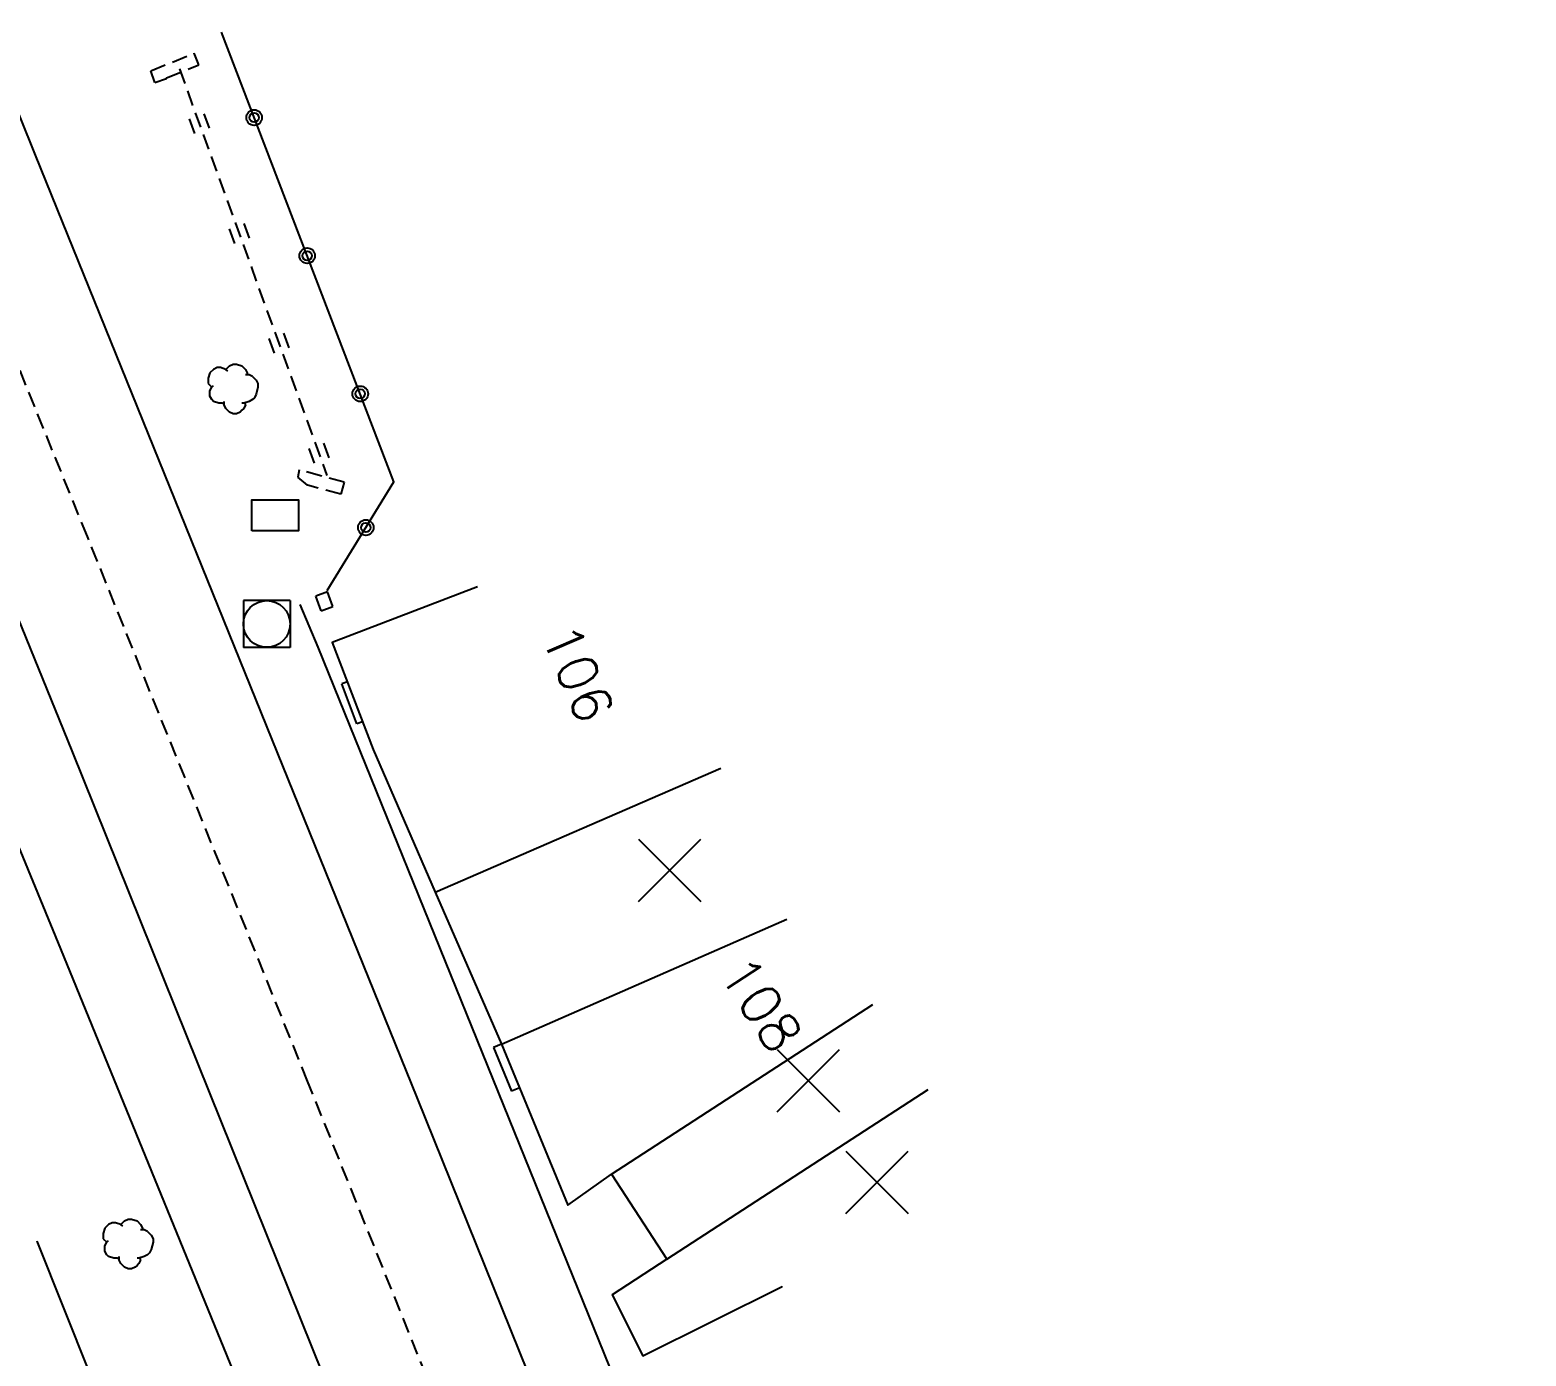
# Model space of a CAD drawing. Header units: millimetres. Extents: x 133016 to 134000, y 142000 to 143000.
# Drawn here: x 133253.02 to 133301.05, y 142344 to 142386.57 of the extents above; entities that cross this region are included whole.
import ezdxf
from ezdxf.enums import TextEntityAlignment as Align

# ---------------------------------------------------------------- set-up
doc = ezdxf.new("R2010")
doc.units = ezdxf.units.MM
doc.linetypes.add('DASHED', pattern=[0.75, 0.5, -0.25])
doc.layers.get('0').update_dxf_attribs({"linetype": 'CONTINUOUS'})
for name, color, linetype in [('W0001', 6, 'DASHED'), ('W0008', 7, 'CONTINUOUS'), ('W0100', 7, 'CONTINUOUS'), ('W0105', 7, 'CONTINUOUS'), ('W0112', 1, 'DASHED'), ('W0220', 5, 'DASHED'), ('W0300', 7, 'CONTINUOUS'), ('W0322', 7, 'CONTINUOUS'), ('W0420', 7, 'CONTINUOUS'), ('W0991', 7, 'CONTINUOUS'), ('W1102', 7, 'CONTINUOUS'), ('W1471', 7, 'CONTINUOUS')]:
    doc.layers.add(name, color=color, linetype=linetype)
doc.styles.get("Standard").update_dxf_attribs({"font": 'romans.shx', "width": 0.85})

# ---------------------------------------------------------------- blocks, each defined once
blk = doc.blocks.new('t322o')
at = {"color": 0, "linetype": 'Continuous'}
for radius in [0.25, 0.15]:
    blk.add_circle((0, 0), radius, dxfattribs=at)
blk = doc.blocks.new('T420')
for p, q in [((0.75, 0.75), (-0.75, 0.75)), ((-0.75, 0.75), (-0.75, -0.75)), ((0.75, 0.75), (0.75, -0.75)), ((0.75, -0.75), (-0.75, -0.75))]:
    blk.add_line(p, q)
blk.add_ellipse((0, 0), major_axis=(-0.53, 0.53), ratio=1, start_param=3.926991, end_param=10.210176)
blk = doc.blocks.new('t991o')
at = {"color": 0, "linetype": 'Continuous'}
for p, q in [((-1, 1), (1, -1)), ((-1, -1), (1, 1))]:
    blk.add_line(p, q, dxfattribs=at)
blk = doc.blocks.new('T300')
for p, q in [((-0.8, 0.514), (-0.857, 0.343)), ((-0.686, 0.629), (-0.8, 0.514)), ((-0.571, 0.686), (-0.686, 0.629)), ((-0.457, 0.686), (-0.571, 0.686)), ((-0.286, 0.629), (-0.457, 0.686)), ((-0.286, 0.629), (-0.171, 0.743)), ((-0.229, 0.571), (-0.286, 0.629)), ((-0.171, 0.743), (-0.057, 0.8)), ((-0.057, 0.8), (0.057, 0.8)), ((0.057, 0.8), (0.229, 0.743)), ((0.229, 0.743), (0.343, 0.629)), ((0.343, 0.629), (0.4, 0.514)), ((0.4, 0.514), (0.4, 0.457)), ((-0.857, 0.343), (-0.857, 0.171)), ((-0.857, 0.171), (-0.743, 0.057)), ((-0.8, -0.057), (-0.743, 0.057)), ((-0.743, 0.057), (-0.686, 0.114)), ((0.457, 0.457), (0.343, 0.457)), ((0.571, 0.4), (0.457, 0.457)), ((0.571, 0.4), (0.686, 0.286)), ((0.686, 0.286), (0.743, 0.171)), ((0.743, 0.057), (0.686, -0.171)), ((0.743, 0.171), (0.743, 0.057)), ((-0.8, -0.171), (-0.8, -0.057)), ((-0.8, -0.229), (-0.8, -0.171)), ((-0.743, -0.343), (-0.8, -0.229)), ((-0.686, -0.4), (-0.743, -0.343)), ((-0.514, -0.457), (-0.686, -0.4)), ((-0.4, -0.457), (-0.514, -0.457)), ((-0.4, -0.457), (-0.343, -0.457)), ((-0.343, -0.457), (-0.343, -0.4)), ((-0.343, -0.514), (-0.343, -0.457)), ((0.286, -0.457), (0.229, -0.457)), ((0.457, -0.4), (0.286, -0.457)), ((0.343, -0.514), (0.343, -0.457)), ((0.571, -0.343), (0.457, -0.4)), ((0.629, -0.286), (0.571, -0.343)), ((0.686, -0.171), (0.629, -0.286)), ((-0.286, -0.629), (-0.343, -0.514)), ((-0.171, -0.743), (-0.286, -0.629)), ((-0.057, -0.8), (-0.171, -0.743)), ((0.057, -0.8), (-0.057, -0.8)), ((0.171, -0.743), (0.057, -0.8)), ((0.229, -0.686), (0.171, -0.743)), ((0.286, -0.629), (0.229, -0.686)), ((0.343, -0.514), (0.286, -0.629))]:
    blk.add_line(p, q)
blk = doc.blocks.new('T1471')
at = {"color": 0, "linetype": 'Continuous', "flags": 128}
blk.add_lwpolyline([(-0.75, -0.5), (-0.75, 0.5), (0.75, 0.5), (0.75, -0.5), (-0.75, -0.5)], dxfattribs=at)
blk = doc.blocks.new('t220o')
at = {"color": 0, "linetype": 'Continuous'}
for p, q in [((-0.25, 0.25), (0.25, 0.25)), ((-0.25, -0.25), (0.25, -0.25))]:
    blk.add_line(p, q, dxfattribs=at)

msp = doc.modelspace()

# ---------------------------------------------------------------- linework, layer by layer
at = {"layer": 'W0001'}
msp.add_lwpolyline([(133386.945, 142000), (133386.814, 142000.544), (133381.386, 142020.922), (133377.72, 142033.242), (133374.378, 142044.404), (133371.736, 142052.501), (133363.425, 142077.24), (133351.282, 142112.198), (133340.526, 142143.486), (133329.846, 142174.424), (133321.068, 142199.742), (133310.87, 142229.854), (133301.041, 142256.022), (133295.587, 142269.624), (133285.227, 142295.132), (133272.196, 142327.363), (133261.937, 142352.824), (133254.866, 142370.308), (133250.758, 142380.429), (133247.16, 142389.362), (133243.379, 142398.786), (133239.165, 142409.566), (133234.966, 142420.636), (133226.628, 142443.802)], dxfattribs=at)
at = {"layer": 'W0008'}
for points in [[(133286.558, 142299.985), (133274.74, 142329.256), (133265.448, 142352.298), (133253.196, 142382.551), (133253.195, 142382.554), (133243.932, 142405.606), (133239.692, 142416.586), (133234.38, 142430.806), (133230.296, 142442.289), (133229.475, 142444.688)], [(133284.366, 142289.245), (133277.236, 142306.668), (133269.788, 142325.132), (133254.375, 142363.427), (133246.341, 142383.176), (133239.141, 142401.145), (133233.175, 142416.795), (133227.504, 142432.166), (133223.78, 142442.915)], [(133295.726, 142255.216), (133289.715, 142270.325), (133281.92, 142289.305), (133275.061, 142305.641), (133267.517, 142324.023), (133254.015, 142357.078), (133243.591, 142382.41), (133241.986, 142386.285), (133236.639, 142399.291), (133229.163, 142417.794), (133224.309, 142430.747), (133220.34, 142441.843)], [(133390.33, 142000), (133389.117, 142005.032), (133384.019, 142023.587), (133377.685, 142044.909), (133374.384, 142055.102), (133369.14, 142070.723), (133366.561, 142078.358), (133345.093, 142140.306), (133325.595, 142196.609), (133313.916, 142230.23), (133310.315, 142240.248), (133304.98, 142254.246), (133302.445, 142260.555), (133295.552, 142277.686), (133287.999, 142296.351), (133288.488, 142296.545), (133287.375, 142299.347), (133288.697, 142301.325), (133285.298, 142309.766), (133276.766, 142330.818), (133274.82, 142335.693), (133271.638, 142343.642), (133262.27, 142366.754), (133261.698, 142368.124)]]:
    msp.add_lwpolyline(points, dxfattribs=at)
at = {"layer": 'W0100'}
msp.add_lwpolyline([(133267.394, 142368.697), (133262.726, 142366.905), (133264.043, 142363.475), (133266.031, 142358.89), (133268.162, 142354.015), (133270.292, 142348.844), (133271.696, 142349.835), (133273.47, 142347.106), (133271.716, 142345.96), (133272.695, 142344.001), (133277.168, 142346.235), (133277.168, 142346.235), (133277.168, 142346.235), (133277.168, 142346.235), (133277.168, 142346.235), (133277.168, 142346.235), (133277.168, 142346.235), (133277.168, 142346.235), (133277.168, 142346.235), (133277.168, 142346.235), (133277.168, 142346.235), (133277.168, 142346.235), (133277.168, 142346.235), (133277.168, 142346.235), (133277.168, 142346.235), (133277.168, 142346.235), (133277.168, 142346.235), (133277.168, 142346.235), (133277.168, 142346.235), (133277.168, 142346.235), (133277.168, 142346.235), (133277.168, 142346.235), (133277.168, 142346.235), (133277.168, 142346.235), (133277.168, 142346.235), (133277.168, 142346.235), (133277.168, 142346.235), (133277.168, 142346.235), (133277.168, 142346.235), (133277.168, 142346.235), (133277.168, 142346.235), (133277.168, 142346.235), (133277.168, 142346.235), (133277.168, 142346.235), (133277.168, 142346.235), (133277.168, 142346.235), (133277.168, 142346.235), (133277.168, 142346.235), (133277.168, 142346.235), (133277.168, 142346.235), (133277.168, 142346.235), (133277.168, 142346.235), (133277.168, 142346.235), (133277.168, 142346.235), (133277.168, 142346.235), (133277.168, 142346.235), (133277.168, 142346.235), (133277.168, 142346.235), (133277.168, 142346.235), (133277.168, 142346.235), (133277.168, 142346.235), (133277.168, 142346.235), (133277.168, 142346.235), (133277.168, 142346.235), (133277.168, 142346.235), (133277.168, 142346.235), (133277.168, 142346.235), (133277.168, 142346.235), (133277.168, 142346.235), (133277.168, 142346.235), (133277.168, 142346.235), (133277.168, 142346.235), (133277.168, 142346.235), (133277.168, 142346.235), (133277.168, 142346.235), (133277.168, 142346.235), (133277.168, 142346.235), (133277.168, 142346.235), (133277.168, 142346.235), (133277.168, 142346.235), (133277.168, 142346.235), (133277.168, 142346.235), (133277.168, 142346.235), (133277.168, 142346.235), (133277.168, 142346.235), (133277.168, 142346.235), (133277.168, 142346.235), (133277.168, 142346.235), (133277.168, 142346.235), (133277.168, 142346.235), (133277.168, 142346.235), (133277.168, 142346.235), (133277.168, 142346.235), (133277.168, 142346.235), (133277.168, 142346.235), (133277.168, 142346.235), (133277.168, 142346.235), (133277.168, 142346.235), (133277.168, 142346.235), (133277.168, 142346.235), (133277.168, 142346.235), (133277.168, 142346.235), (133277.168, 142346.235), (133277.168, 142346.235), (133277.168, 142346.235), (133277.168, 142346.235), (133277.168, 142346.235), (133277.168, 142346.235), (133277.168, 142346.235), (133277.168, 142346.235), (133277.168, 142346.235), (133277.168, 142346.235), (133277.168, 142346.235), (133277.168, 142346.235), (133277.168, 142346.235), (133277.168, 142346.235), (133277.168, 142346.235), (133277.168, 142346.235), (133277.168, 142346.235), (133277.168, 142346.235)], dxfattribs=at)
at = {"layer": 'W0105'}
for p, q in [((133263.213, 142365.646), (133263.03, 142365.577)), ((133263.511, 142364.295), (133263.03, 142365.577)), ((133263.694, 142364.364), (133263.511, 142364.295)), ((133268.165, 142354.007), (133267.908, 142353.902)), ((133267.908, 142353.902), (133268.478, 142352.501)), ((133268.747, 142352.61), (133268.478, 142352.501))]:
    msp.add_line(p, q, dxfattribs=at)
at = {"layer": 'W0112'}
for points in [[(133257.033, 142384.883), (133256.899, 142385.266), (133258.297, 142385.824), (133258.297, 142385.824), (133258.297, 142385.824), (133258.297, 142385.824), (133258.297, 142385.824), (133258.297, 142385.824), (133258.297, 142385.824), (133258.297, 142385.824), (133258.297, 142385.824), (133258.297, 142385.824), (133258.297, 142385.824), (133258.297, 142385.824), (133258.297, 142385.824), (133258.297, 142385.824), (133258.297, 142385.824), (133258.297, 142385.824), (133258.297, 142385.824), (133258.297, 142385.824), (133258.297, 142385.824), (133258.297, 142385.824), (133258.297, 142385.824), (133258.297, 142385.824), (133258.297, 142385.824), (133258.297, 142385.824), (133258.297, 142385.824), (133258.297, 142385.824), (133258.297, 142385.824), (133258.297, 142385.824), (133258.297, 142385.824), (133258.297, 142385.824), (133258.297, 142385.824), (133258.297, 142385.824), (133258.297, 142385.824), (133258.297, 142385.824), (133258.297, 142385.824), (133258.297, 142385.824), (133258.297, 142385.824), (133258.297, 142385.824), (133258.297, 142385.824), (133258.297, 142385.824), (133258.297, 142385.824), (133258.297, 142385.824), (133258.297, 142385.824), (133258.297, 142385.824), (133258.297, 142385.824), (133258.297, 142385.824), (133258.297, 142385.824), (133258.297, 142385.824), (133258.297, 142385.824), (133258.297, 142385.824), (133258.297, 142385.824), (133258.297, 142385.824), (133258.297, 142385.824), (133258.297, 142385.824), (133258.297, 142385.824), (133258.297, 142385.824), (133258.297, 142385.824), (133258.297, 142385.824), (133258.297, 142385.824), (133258.297, 142385.824), (133258.297, 142385.824), (133258.297, 142385.824), (133258.297, 142385.824), (133258.297, 142385.824), (133258.297, 142385.824), (133258.297, 142385.824), (133258.297, 142385.824), (133258.297, 142385.824), (133258.297, 142385.824), (133258.297, 142385.824), (133258.297, 142385.824), (133258.297, 142385.824), (133258.297, 142385.824), (133258.297, 142385.824), (133258.297, 142385.824), (133258.297, 142385.824), (133258.297, 142385.824), (133258.297, 142385.824), (133258.297, 142385.824), (133258.297, 142385.824), (133258.297, 142385.824), (133258.297, 142385.824), (133258.297, 142385.824), (133258.297, 142385.824), (133258.297, 142385.824), (133258.297, 142385.824), (133258.297, 142385.824), (133258.297, 142385.824), (133258.297, 142385.824), (133258.297, 142385.824), (133258.297, 142385.824), (133258.297, 142385.824), (133258.297, 142385.824), (133258.297, 142385.824), (133258.297, 142385.824), (133258.297, 142385.824), (133258.297, 142385.824), (133258.297, 142385.824), (133258.297, 142385.824), (133258.297, 142385.824), (133258.297, 142385.824), (133258.297, 142385.824), (133258.297, 142385.824), (133258.297, 142385.824), (133258.297, 142385.824), (133258.297, 142385.824), (133258.297, 142385.824), (133258.297, 142385.824), (133258.297, 142385.824), (133258.297, 142385.824), (133258.297, 142385.824), (133258.297, 142385.824), (133258.297, 142385.824), (133258.297, 142385.824), (133258.297, 142385.824), (133258.297, 142385.824), (133258.297, 142385.824), (133258.297, 142385.824)], [(133257.033, 142384.883), (133257.411, 142385.015), (133257.403, 142385.037), (133258.445, 142385.453), (133258.297, 142385.824), (133258.297, 142385.824), (133258.297, 142385.824), (133258.297, 142385.824), (133258.297, 142385.824), (133258.297, 142385.824), (133258.297, 142385.824), (133258.297, 142385.824), (133258.297, 142385.824), (133258.297, 142385.824), (133258.297, 142385.824), (133258.297, 142385.824), (133258.297, 142385.824), (133258.297, 142385.824), (133258.297, 142385.824), (133258.297, 142385.824), (133258.297, 142385.824), (133258.297, 142385.824), (133258.297, 142385.824), (133258.297, 142385.824), (133258.297, 142385.824), (133258.297, 142385.824), (133258.297, 142385.824), (133258.297, 142385.824), (133258.297, 142385.824), (133258.297, 142385.824), (133258.297, 142385.824), (133258.297, 142385.824), (133258.297, 142385.824), (133258.297, 142385.824), (133258.297, 142385.824), (133258.297, 142385.824), (133258.297, 142385.824), (133258.297, 142385.824), (133258.297, 142385.824), (133258.297, 142385.824), (133258.297, 142385.824), (133258.297, 142385.824), (133258.297, 142385.824), (133258.297, 142385.824), (133258.297, 142385.824), (133258.297, 142385.824), (133258.297, 142385.824), (133258.297, 142385.824), (133258.297, 142385.824), (133258.297, 142385.824), (133258.297, 142385.824), (133258.297, 142385.824), (133258.297, 142385.824), (133258.297, 142385.824), (133258.297, 142385.824), (133258.297, 142385.824), (133258.297, 142385.824), (133258.297, 142385.824), (133258.297, 142385.824), (133258.297, 142385.824), (133258.297, 142385.824), (133258.297, 142385.824), (133258.297, 142385.824), (133258.297, 142385.824), (133258.297, 142385.824), (133258.297, 142385.824), (133258.297, 142385.824), (133258.297, 142385.824), (133258.297, 142385.824), (133258.297, 142385.824), (133258.297, 142385.824), (133258.297, 142385.824), (133258.297, 142385.824), (133258.297, 142385.824), (133258.297, 142385.824), (133258.297, 142385.824), (133258.297, 142385.824), (133258.297, 142385.824), (133258.297, 142385.824), (133258.297, 142385.824), (133258.297, 142385.824), (133258.297, 142385.824), (133258.297, 142385.824), (133258.297, 142385.824), (133258.297, 142385.824), (133258.297, 142385.824), (133258.297, 142385.824), (133258.297, 142385.824), (133258.297, 142385.824), (133258.297, 142385.824), (133258.297, 142385.824), (133258.297, 142385.824), (133258.297, 142385.824), (133258.297, 142385.824), (133258.297, 142385.824), (133258.297, 142385.824), (133258.297, 142385.824), (133258.297, 142385.824), (133258.297, 142385.824), (133258.297, 142385.824), (133258.297, 142385.824), (133258.297, 142385.824), (133258.297, 142385.824), (133258.297, 142385.824), (133258.297, 142385.824), (133258.297, 142385.824), (133258.297, 142385.824), (133258.297, 142385.824), (133258.297, 142385.824), (133258.297, 142385.824), (133258.297, 142385.824), (133258.297, 142385.824), (133258.297, 142385.824), (133258.297, 142385.824), (133258.297, 142385.824), (133258.297, 142385.824), (133258.297, 142385.824), (133258.297, 142385.824), (133258.297, 142385.824), (133258.297, 142385.824)], [(133263.11, 142372.051), (133261.669, 142372.451), (133261.621, 142372.211), (133261.621, 142372.211), (133261.621, 142372.211), (133261.621, 142372.211), (133261.621, 142372.211), (133261.621, 142372.211), (133261.621, 142372.211), (133261.621, 142372.211), (133261.621, 142372.211), (133261.621, 142372.211), (133261.621, 142372.211), (133261.621, 142372.211), (133261.621, 142372.211), (133261.621, 142372.211), (133261.621, 142372.211), (133261.621, 142372.211), (133261.621, 142372.211), (133261.621, 142372.211), (133261.621, 142372.211), (133261.621, 142372.211), (133261.621, 142372.211), (133261.621, 142372.211), (133261.621, 142372.211), (133261.621, 142372.211), (133261.621, 142372.211), (133261.621, 142372.211), (133261.621, 142372.211), (133261.621, 142372.211), (133261.621, 142372.211), (133261.621, 142372.211), (133261.621, 142372.211), (133261.621, 142372.211), (133261.621, 142372.211), (133261.621, 142372.211), (133261.621, 142372.211), (133261.621, 142372.211), (133261.621, 142372.211), (133261.621, 142372.211), (133261.621, 142372.211), (133261.621, 142372.211), (133261.621, 142372.211), (133261.621, 142372.211), (133261.621, 142372.211), (133261.621, 142372.211), (133261.621, 142372.211), (133261.621, 142372.211), (133261.621, 142372.211), (133261.621, 142372.211), (133261.621, 142372.211), (133261.621, 142372.211), (133261.621, 142372.211), (133261.621, 142372.211), (133261.621, 142372.211), (133261.621, 142372.211), (133261.621, 142372.211), (133261.621, 142372.211), (133261.621, 142372.211), (133261.621, 142372.211), (133261.621, 142372.211), (133261.621, 142372.211), (133261.621, 142372.211), (133261.621, 142372.211), (133261.621, 142372.211), (133261.621, 142372.211), (133261.621, 142372.211), (133261.621, 142372.211), (133261.621, 142372.211), (133261.621, 142372.211), (133261.621, 142372.211), (133261.621, 142372.211), (133261.621, 142372.211), (133261.621, 142372.211), (133261.621, 142372.211), (133261.621, 142372.211), (133261.621, 142372.211), (133261.621, 142372.211), (133261.621, 142372.211), (133261.621, 142372.211), (133261.621, 142372.211), (133261.621, 142372.211), (133261.621, 142372.211), (133261.621, 142372.211), (133261.621, 142372.211), (133261.621, 142372.211), (133261.621, 142372.211), (133261.621, 142372.211), (133261.621, 142372.211), (133261.621, 142372.211), (133261.621, 142372.211), (133261.621, 142372.211), (133261.621, 142372.211), (133261.621, 142372.211), (133261.621, 142372.211), (133261.621, 142372.211), (133261.621, 142372.211), (133261.621, 142372.211), (133261.621, 142372.211), (133261.621, 142372.211), (133261.621, 142372.211), (133261.621, 142372.211), (133261.621, 142372.211), (133261.621, 142372.211), (133261.621, 142372.211), (133261.621, 142372.211), (133261.621, 142372.211), (133261.621, 142372.211), (133261.621, 142372.211), (133261.621, 142372.211), (133261.621, 142372.211), (133261.621, 142372.211), (133261.621, 142372.211), (133261.621, 142372.211), (133261.621, 142372.211), (133261.621, 142372.211), (133261.621, 142372.211), (133261.621, 142372.211), (133261.621, 142372.211), (133261.621, 142372.211)], [(133263.11, 142372.051), (133263.002, 142371.666), (133261.934, 142371.962), (133261.621, 142372.211), (133261.621, 142372.211), (133261.621, 142372.211), (133261.621, 142372.211), (133261.621, 142372.211), (133261.621, 142372.211), (133261.621, 142372.211), (133261.621, 142372.211), (133261.621, 142372.211), (133261.621, 142372.211), (133261.621, 142372.211), (133261.621, 142372.211), (133261.621, 142372.211), (133261.621, 142372.211), (133261.621, 142372.211), (133261.621, 142372.211), (133261.621, 142372.211), (133261.621, 142372.211), (133261.621, 142372.211), (133261.621, 142372.211), (133261.621, 142372.211), (133261.621, 142372.211), (133261.621, 142372.211), (133261.621, 142372.211), (133261.621, 142372.211), (133261.621, 142372.211), (133261.621, 142372.211), (133261.621, 142372.211), (133261.621, 142372.211), (133261.621, 142372.211), (133261.621, 142372.211), (133261.621, 142372.211), (133261.621, 142372.211), (133261.621, 142372.211), (133261.621, 142372.211), (133261.621, 142372.211), (133261.621, 142372.211), (133261.621, 142372.211), (133261.621, 142372.211), (133261.621, 142372.211), (133261.621, 142372.211), (133261.621, 142372.211), (133261.621, 142372.211), (133261.621, 142372.211), (133261.621, 142372.211), (133261.621, 142372.211), (133261.621, 142372.211), (133261.621, 142372.211), (133261.621, 142372.211), (133261.621, 142372.211), (133261.621, 142372.211), (133261.621, 142372.211), (133261.621, 142372.211), (133261.621, 142372.211), (133261.621, 142372.211), (133261.621, 142372.211), (133261.621, 142372.211), (133261.621, 142372.211), (133261.621, 142372.211), (133261.621, 142372.211), (133261.621, 142372.211), (133261.621, 142372.211), (133261.621, 142372.211), (133261.621, 142372.211), (133261.621, 142372.211), (133261.621, 142372.211), (133261.621, 142372.211), (133261.621, 142372.211), (133261.621, 142372.211), (133261.621, 142372.211), (133261.621, 142372.211), (133261.621, 142372.211), (133261.621, 142372.211), (133261.621, 142372.211), (133261.621, 142372.211), (133261.621, 142372.211), (133261.621, 142372.211), (133261.621, 142372.211), (133261.621, 142372.211), (133261.621, 142372.211), (133261.621, 142372.211), (133261.621, 142372.211), (133261.621, 142372.211), (133261.621, 142372.211), (133261.621, 142372.211), (133261.621, 142372.211), (133261.621, 142372.211), (133261.621, 142372.211), (133261.621, 142372.211), (133261.621, 142372.211), (133261.621, 142372.211), (133261.621, 142372.211), (133261.621, 142372.211), (133261.621, 142372.211), (133261.621, 142372.211), (133261.621, 142372.211), (133261.621, 142372.211), (133261.621, 142372.211), (133261.621, 142372.211), (133261.621, 142372.211), (133261.621, 142372.211), (133261.621, 142372.211), (133261.621, 142372.211), (133261.621, 142372.211), (133261.621, 142372.211), (133261.621, 142372.211), (133261.621, 142372.211), (133261.621, 142372.211), (133261.621, 142372.211), (133261.621, 142372.211), (133261.621, 142372.211), (133261.621, 142372.211), (133261.621, 142372.211), (133261.621, 142372.211), (133261.621, 142372.211), (133261.621, 142372.211), (133261.621, 142372.211)], [(133262.368, 142367.926), (133262.744, 142368.063), (133262.57, 142368.537), (133262.195, 142368.4), (133262.195, 142368.4), (133262.195, 142368.4), (133262.195, 142368.4), (133262.195, 142368.4), (133262.195, 142368.4), (133262.195, 142368.4), (133262.195, 142368.4), (133262.195, 142368.4), (133262.195, 142368.4), (133262.195, 142368.4), (133262.195, 142368.4), (133262.195, 142368.4), (133262.195, 142368.4), (133262.195, 142368.4), (133262.195, 142368.4), (133262.195, 142368.4), (133262.195, 142368.4), (133262.195, 142368.4), (133262.195, 142368.4), (133262.195, 142368.4), (133262.195, 142368.4), (133262.195, 142368.4), (133262.195, 142368.4), (133262.195, 142368.4), (133262.195, 142368.4), (133262.195, 142368.4), (133262.195, 142368.4), (133262.195, 142368.4), (133262.195, 142368.4), (133262.195, 142368.4), (133262.195, 142368.4), (133262.195, 142368.4), (133262.195, 142368.4), (133262.195, 142368.4), (133262.195, 142368.4), (133262.195, 142368.4), (133262.195, 142368.4), (133262.195, 142368.4), (133262.195, 142368.4), (133262.195, 142368.4), (133262.195, 142368.4), (133262.195, 142368.4), (133262.195, 142368.4), (133262.195, 142368.4), (133262.195, 142368.4), (133262.195, 142368.4), (133262.195, 142368.4), (133262.195, 142368.4), (133262.195, 142368.4), (133262.195, 142368.4), (133262.195, 142368.4), (133262.195, 142368.4), (133262.195, 142368.4), (133262.195, 142368.4), (133262.195, 142368.4), (133262.195, 142368.4), (133262.195, 142368.4), (133262.195, 142368.4), (133262.195, 142368.4), (133262.195, 142368.4), (133262.195, 142368.4), (133262.195, 142368.4), (133262.195, 142368.4), (133262.195, 142368.4), (133262.195, 142368.4), (133262.195, 142368.4), (133262.195, 142368.4), (133262.195, 142368.4), (133262.195, 142368.4), (133262.195, 142368.4), (133262.195, 142368.4), (133262.195, 142368.4), (133262.195, 142368.4), (133262.195, 142368.4), (133262.195, 142368.4), (133262.195, 142368.4), (133262.195, 142368.4), (133262.195, 142368.4), (133262.195, 142368.4), (133262.195, 142368.4), (133262.195, 142368.4), (133262.195, 142368.4), (133262.195, 142368.4), (133262.195, 142368.4), (133262.195, 142368.4), (133262.195, 142368.4), (133262.195, 142368.4), (133262.195, 142368.4), (133262.195, 142368.4), (133262.195, 142368.4), (133262.195, 142368.4), (133262.195, 142368.4), (133262.195, 142368.4), (133262.195, 142368.4), (133262.195, 142368.4), (133262.195, 142368.4), (133262.195, 142368.4), (133262.195, 142368.4), (133262.195, 142368.4), (133262.195, 142368.4), (133262.195, 142368.4), (133262.195, 142368.4), (133262.195, 142368.4), (133262.195, 142368.4), (133262.195, 142368.4), (133262.195, 142368.4), (133262.195, 142368.4), (133262.195, 142368.4), (133262.195, 142368.4), (133262.195, 142368.4), (133262.195, 142368.4), (133262.195, 142368.4), (133262.195, 142368.4), (133262.195, 142368.4), (133262.195, 142368.4), (133262.195, 142368.4)], [(133262.368, 142367.926), (133262.195, 142368.4), (133262.195, 142368.4), (133262.195, 142368.4), (133262.195, 142368.4), (133262.195, 142368.4), (133262.195, 142368.4), (133262.195, 142368.4), (133262.195, 142368.4), (133262.195, 142368.4), (133262.195, 142368.4), (133262.195, 142368.4), (133262.195, 142368.4), (133262.195, 142368.4), (133262.195, 142368.4), (133262.195, 142368.4), (133262.195, 142368.4), (133262.195, 142368.4), (133262.195, 142368.4), (133262.195, 142368.4), (133262.195, 142368.4), (133262.195, 142368.4), (133262.195, 142368.4), (133262.195, 142368.4), (133262.195, 142368.4), (133262.195, 142368.4), (133262.195, 142368.4), (133262.195, 142368.4), (133262.195, 142368.4), (133262.195, 142368.4), (133262.195, 142368.4), (133262.195, 142368.4), (133262.195, 142368.4), (133262.195, 142368.4), (133262.195, 142368.4), (133262.195, 142368.4), (133262.195, 142368.4), (133262.195, 142368.4), (133262.195, 142368.4), (133262.195, 142368.4), (133262.195, 142368.4), (133262.195, 142368.4), (133262.195, 142368.4), (133262.195, 142368.4), (133262.195, 142368.4), (133262.195, 142368.4), (133262.195, 142368.4), (133262.195, 142368.4), (133262.195, 142368.4), (133262.195, 142368.4), (133262.195, 142368.4), (133262.195, 142368.4), (133262.195, 142368.4), (133262.195, 142368.4), (133262.195, 142368.4), (133262.195, 142368.4), (133262.195, 142368.4), (133262.195, 142368.4), (133262.195, 142368.4), (133262.195, 142368.4), (133262.195, 142368.4), (133262.195, 142368.4), (133262.195, 142368.4), (133262.195, 142368.4), (133262.195, 142368.4), (133262.195, 142368.4), (133262.195, 142368.4), (133262.195, 142368.4), (133262.195, 142368.4), (133262.195, 142368.4), (133262.195, 142368.4), (133262.195, 142368.4), (133262.195, 142368.4), (133262.195, 142368.4), (133262.195, 142368.4), (133262.195, 142368.4), (133262.195, 142368.4), (133262.195, 142368.4), (133262.195, 142368.4), (133262.195, 142368.4), (133262.195, 142368.4), (133262.195, 142368.4), (133262.195, 142368.4), (133262.195, 142368.4), (133262.195, 142368.4), (133262.195, 142368.4), (133262.195, 142368.4), (133262.195, 142368.4), (133262.195, 142368.4), (133262.195, 142368.4), (133262.195, 142368.4), (133262.195, 142368.4), (133262.195, 142368.4), (133262.195, 142368.4), (133262.195, 142368.4), (133262.195, 142368.4), (133262.195, 142368.4), (133262.195, 142368.4), (133262.195, 142368.4), (133262.195, 142368.4), (133262.195, 142368.4), (133262.195, 142368.4), (133262.195, 142368.4), (133262.195, 142368.4), (133262.195, 142368.4), (133262.195, 142368.4), (133262.195, 142368.4), (133262.195, 142368.4), (133262.195, 142368.4), (133262.195, 142368.4), (133262.195, 142368.4), (133262.195, 142368.4), (133262.195, 142368.4), (133262.195, 142368.4), (133262.195, 142368.4), (133262.195, 142368.4), (133262.195, 142368.4), (133262.195, 142368.4), (133262.195, 142368.4), (133262.195, 142368.4)]]:
    msp.add_lwpolyline(points, dxfattribs=at)
at = {"layer": 'W0220'}
for points in [[(133257.819, 142385.328), (133257.819, 142385.328), (133257.819, 142385.328), (133257.819, 142385.328), (133257.819, 142385.328), (133257.819, 142385.328), (133257.819, 142385.328), (133257.819, 142385.328), (133257.819, 142385.328), (133257.819, 142385.328), (133257.819, 142385.328), (133257.819, 142385.328), (133257.819, 142385.328), (133257.819, 142385.328), (133257.819, 142385.328), (133257.819, 142385.328), (133257.819, 142385.328), (133257.819, 142385.328), (133257.819, 142385.328), (133257.819, 142385.328), (133257.819, 142385.328), (133257.819, 142385.328), (133257.819, 142385.328), (133257.819, 142385.328), (133257.819, 142385.328), (133257.819, 142385.328), (133257.819, 142385.328), (133257.819, 142385.328), (133257.819, 142385.328), (133257.819, 142385.328), (133257.819, 142385.328), (133257.819, 142385.328), (133257.819, 142385.328), (133257.819, 142385.328), (133257.819, 142385.328), (133257.819, 142385.328), (133257.819, 142385.328), (133257.819, 142385.328), (133257.819, 142385.328), (133257.819, 142385.328), (133257.819, 142385.328), (133257.819, 142385.328), (133257.819, 142385.328), (133257.819, 142385.328), (133257.819, 142385.328), (133257.819, 142385.328), (133257.819, 142385.328), (133257.819, 142385.328), (133257.819, 142385.328), (133257.819, 142385.328), (133257.819, 142385.328), (133257.819, 142385.328), (133257.819, 142385.328), (133257.819, 142385.328), (133257.819, 142385.328), (133257.819, 142385.328), (133257.819, 142385.328), (133257.819, 142385.328), (133257.819, 142385.328), (133257.819, 142385.328), (133257.819, 142385.328), (133257.819, 142385.328), (133257.819, 142385.328), (133257.819, 142385.328), (133257.819, 142385.328), (133257.819, 142385.328), (133257.819, 142385.328), (133257.819, 142385.328), (133257.819, 142385.328), (133257.819, 142385.328), (133257.819, 142385.328), (133257.819, 142385.328), (133257.819, 142385.328), (133257.819, 142385.328), (133257.819, 142385.328), (133257.819, 142385.328), (133257.819, 142385.328), (133257.819, 142385.328), (133257.819, 142385.328), (133257.819, 142385.328), (133257.819, 142385.328), (133257.819, 142385.328), (133257.819, 142385.328), (133257.819, 142385.328), (133257.819, 142385.328), (133257.819, 142385.328), (133257.819, 142385.328), (133257.819, 142385.328), (133257.819, 142385.328), (133257.819, 142385.328), (133257.819, 142385.328), (133257.819, 142385.328), (133257.819, 142385.328), (133257.819, 142385.328), (133257.819, 142385.328), (133257.819, 142385.328), (133257.819, 142385.328), (133257.819, 142385.328), (133257.819, 142385.328), (133257.819, 142385.328), (133257.819, 142385.328)], [(133257.819, 142385.328), (133257.819, 142385.328), (133257.819, 142385.328), (133257.819, 142385.328), (133257.819, 142385.328), (133257.819, 142385.328), (133257.819, 142385.328), (133257.819, 142385.328), (133257.819, 142385.328), (133257.819, 142385.328), (133257.819, 142385.328), (133257.819, 142385.328), (133257.819, 142385.328), (133257.819, 142385.328), (133257.819, 142385.328), (133257.819, 142385.328), (133257.819, 142385.328), (133257.819, 142385.328), (133257.819, 142385.328), (133262.554, 142372.265)]]:
    msp.add_lwpolyline(points, dxfattribs=at)
at = {"layer": 'W0322'}
for points in [[(133262.561, 142368.574), (133264.708, 142372.071), (133259.167, 142386.502), (133259.167, 142386.502), (133259.167, 142386.502), (133259.167, 142386.502), (133259.167, 142386.502), (133259.167, 142386.502), (133259.167, 142386.502), (133259.167, 142386.502), (133259.167, 142386.502), (133259.167, 142386.502), (133259.167, 142386.502), (133259.167, 142386.502), (133259.167, 142386.502), (133259.167, 142386.502), (133259.167, 142386.502), (133259.167, 142386.502), (133259.167, 142386.502), (133259.167, 142386.502), (133259.167, 142386.502), (133259.167, 142386.502), (133259.167, 142386.502), (133259.167, 142386.502), (133259.167, 142386.502), (133259.167, 142386.502), (133259.167, 142386.502), (133259.167, 142386.502), (133259.167, 142386.502), (133259.167, 142386.502), (133259.167, 142386.502), (133259.167, 142386.502), (133259.167, 142386.502), (133259.167, 142386.502), (133259.167, 142386.502), (133259.167, 142386.502), (133259.167, 142386.502), (133259.167, 142386.502), (133259.167, 142386.502), (133259.167, 142386.502), (133259.167, 142386.502), (133259.167, 142386.502), (133259.167, 142386.502), (133259.167, 142386.502), (133259.167, 142386.502), (133259.167, 142386.502), (133259.167, 142386.502), (133259.167, 142386.502), (133259.167, 142386.502), (133259.167, 142386.502), (133259.167, 142386.502), (133259.167, 142386.502), (133259.167, 142386.502), (133259.167, 142386.502), (133259.167, 142386.502), (133259.167, 142386.502), (133259.167, 142386.502), (133259.167, 142386.502), (133259.167, 142386.502), (133259.167, 142386.502), (133259.167, 142386.502), (133259.167, 142386.502), (133259.167, 142386.502), (133259.167, 142386.502), (133259.167, 142386.502), (133259.167, 142386.502), (133259.167, 142386.502), (133259.167, 142386.502), (133259.167, 142386.502), (133259.167, 142386.502), (133259.167, 142386.502), (133259.167, 142386.502), (133259.167, 142386.502), (133259.167, 142386.502), (133259.167, 142386.502), (133259.167, 142386.502), (133259.167, 142386.502), (133259.167, 142386.502), (133259.167, 142386.502), (133259.167, 142386.502), (133259.167, 142386.502), (133259.167, 142386.502), (133259.167, 142386.502), (133259.167, 142386.502), (133259.167, 142386.502), (133259.167, 142386.502), (133259.167, 142386.502), (133259.167, 142386.502), (133259.167, 142386.502), (133259.167, 142386.502), (133259.167, 142386.502), (133259.167, 142386.502), (133259.167, 142386.502), (133259.167, 142386.502), (133259.167, 142386.502), (133259.167, 142386.502), (133259.167, 142386.502), (133259.167, 142386.502), (133259.167, 142386.502), (133259.167, 142386.502), (133259.167, 142386.502)], [(133259.167, 142386.502), (133259.167, 142386.502), (133259.167, 142386.502), (133259.167, 142386.502), (133259.167, 142386.502), (133259.167, 142386.502), (133259.167, 142386.502), (133259.167, 142386.502), (133259.167, 142386.502), (133259.167, 142386.502), (133259.167, 142386.502), (133259.167, 142386.502), (133259.167, 142386.502), (133259.167, 142386.502), (133259.167, 142386.502), (133259.167, 142386.502), (133259.167, 142386.502), (133259.167, 142386.502), (133259.167, 142386.502), (133259.167, 142386.502)], [(133259.262, 142332.641), (133253.257, 142347.686), (133253.257, 142347.686), (133253.257, 142347.686), (133253.257, 142347.686), (133253.257, 142347.686), (133253.257, 142347.686), (133253.257, 142347.686), (133253.257, 142347.686), (133253.257, 142347.686), (133253.257, 142347.686), (133253.257, 142347.686), (133253.257, 142347.686), (133253.257, 142347.686), (133253.257, 142347.686), (133253.257, 142347.686), (133253.257, 142347.686), (133253.257, 142347.686), (133253.257, 142347.686), (133253.257, 142347.686), (133253.257, 142347.686), (133253.257, 142347.686), (133253.257, 142347.686), (133253.257, 142347.686), (133253.257, 142347.686), (133253.257, 142347.686), (133253.257, 142347.686), (133253.257, 142347.686), (133253.257, 142347.686), (133253.257, 142347.686), (133253.257, 142347.686), (133253.257, 142347.686), (133253.257, 142347.686), (133253.257, 142347.686), (133253.257, 142347.686), (133253.257, 142347.686), (133253.257, 142347.686), (133253.257, 142347.686), (133253.257, 142347.686), (133253.257, 142347.686), (133253.257, 142347.686), (133253.257, 142347.686), (133253.257, 142347.686), (133253.257, 142347.686), (133253.257, 142347.686), (133253.257, 142347.686), (133253.257, 142347.686), (133253.257, 142347.686), (133253.257, 142347.686), (133253.257, 142347.686), (133253.257, 142347.686), (133253.257, 142347.686), (133253.257, 142347.686), (133253.257, 142347.686), (133253.257, 142347.686), (133253.257, 142347.686), (133253.257, 142347.686), (133253.257, 142347.686), (133253.257, 142347.686), (133253.257, 142347.686), (133253.257, 142347.686), (133253.257, 142347.686), (133253.257, 142347.686), (133253.257, 142347.686), (133253.257, 142347.686), (133253.257, 142347.686), (133253.257, 142347.686), (133253.257, 142347.686), (133253.257, 142347.686), (133253.257, 142347.686), (133253.257, 142347.686), (133253.257, 142347.686), (133253.257, 142347.686), (133253.257, 142347.686), (133253.257, 142347.686), (133253.257, 142347.686), (133253.257, 142347.686), (133253.257, 142347.686), (133253.257, 142347.686), (133253.257, 142347.686), (133253.257, 142347.686), (133253.257, 142347.686), (133253.257, 142347.686), (133253.257, 142347.686), (133253.257, 142347.686), (133253.257, 142347.686), (133253.257, 142347.686), (133253.257, 142347.686), (133253.257, 142347.686), (133253.257, 142347.686), (133253.257, 142347.686), (133253.257, 142347.686), (133253.257, 142347.686), (133253.257, 142347.686), (133253.257, 142347.686), (133253.257, 142347.686), (133253.257, 142347.686), (133253.257, 142347.686), (133253.257, 142347.686), (133253.257, 142347.686), (133253.257, 142347.686)], [(133253.257, 142347.686), (133253.257, 142347.686), (133253.257, 142347.686), (133253.257, 142347.686), (133253.257, 142347.686), (133253.257, 142347.686), (133253.257, 142347.686), (133253.257, 142347.686), (133253.257, 142347.686), (133253.257, 142347.686), (133253.257, 142347.686), (133253.257, 142347.686), (133253.257, 142347.686), (133253.257, 142347.686), (133253.257, 142347.686), (133253.257, 142347.686), (133253.257, 142347.686), (133253.257, 142347.686), (133253.257, 142347.686), (133253.257, 142347.686)]]:
    msp.add_lwpolyline(points, dxfattribs=at)
at = {"layer": 'W1102'}
for p, q in [((133266.031, 142358.89), (133275.206, 142362.868)), ((133268.162, 142354.015), (133277.325, 142358.02)), ((133271.696, 142349.835), (133280.08, 142355.286)), ((133273.47, 142347.106), (133281.854, 142352.557))]:
    msp.add_line(p, q, dxfattribs=at)

# ---------------------------------------------------------------- block references
at = {"layer": 'W0220', "rotation": 289.924182264801}
for p in [(133258.458, 142383.565), (133259.736, 142380.04), (133261.014, 142376.514), (133262.292, 142372.989)]:
    msp.add_blockref('t220o', p, dxfattribs=at)
at = {"layer": 'W0300'}
for p in [(133259.599, 142375.048), (133256.23, 142347.594)]:
    msp.add_blockref('T300', p, dxfattribs=at)
at = {"layer": 'W0322'}
for p, rotation in [((133260.22, 142383.76), 111.004908437136), ((133261.922, 142379.326), 111.004908437136), ((133263.625, 142374.892), 111.004908437136), ((133263.804, 142370.598), 58.45201352975716)]:
    msp.add_blockref('t322o', p, dxfattribs=dict(at, rotation=rotation))
at = {"layer": 'W0420'}
msp.add_blockref('T420', (133260.625, 142367.502), dxfattribs=at)
at = {"layer": 'W0991'}
for p in [(133273.562, 142359.591), (133278.012, 142352.844), (133280.213, 142349.574)]:
    msp.add_blockref('t991o', p, dxfattribs=at)
at = {"layer": 'W1471'}
msp.add_blockref('T1471', (133260.895, 142370.991), dxfattribs=at)

# ---------------------------------------------------------------- texts
at = {"layer": 'W0991'}
for s, rotation, p in [('106', 293.4334, (133270.612, 142365.923)), ('108', 303.0294, (133276.492, 142355.299))]:
    msp.add_text(s, height=1.25, rotation=rotation, dxfattribs=at).set_placement(p, align=Align.MIDDLE)

doc.saveas('drawing.dxf')
